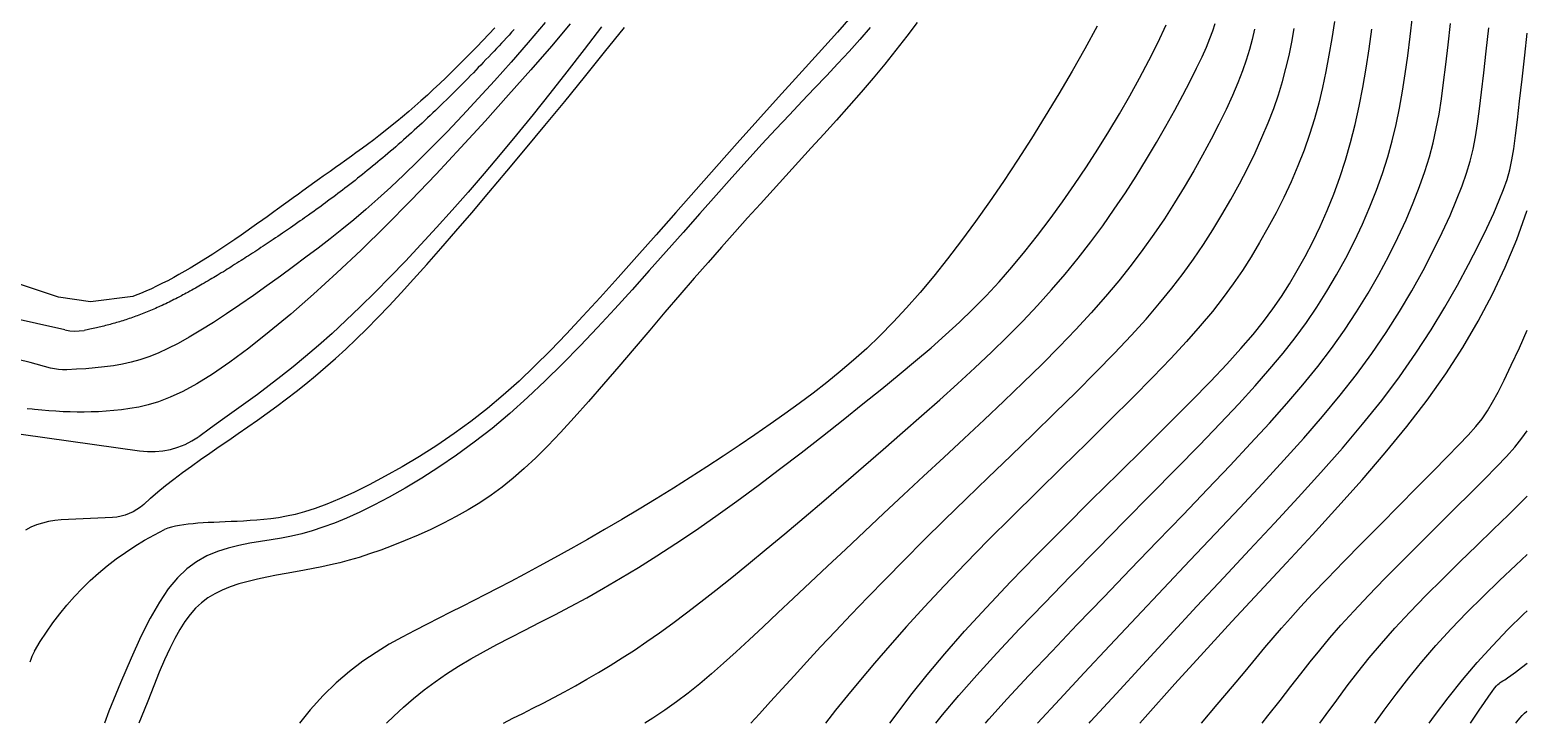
# Model space of a CAD drawing. Header units: metres. Extents: x -2219 to 517, y -3078 to 398.
# Drawn here: x 427 to 517.2, y -37.4 to 4.3 of the extents above; entities that cross this region are included whole.
import ezdxf

# ---------------------------------------------------------------- set-up
doc = ezdxf.new("R2010")
doc.units = ezdxf.units.M
for name, color, linetype in [('TERRAIN_CONTOUR_1M', 3, 'Continuous'), ('TERRAIN_CONTOUR_5M_SUPPLEMENT', 4, 'Continuous'), ('TERRAIN_UNRESOLVED', 2, 'Continuous')]:
    doc.layers.add(name, color=color, linetype=linetype)

msp = doc.modelspace()

# ---------------------------------------------------------------- linework, layer by layer
at = {"layer": 'TERRAIN_CONTOUR_1M'}
for points in [[(457.998, 4.767, 42), (456.969, 3.564, 42), (455.944, 2.388, 42), (454.941, 1.26, 42), (453.962, 0.184, 42), (453.01, -0.84, 42), (452.085, -1.811, 42), (451.19, -2.728, 42), (450.325, -3.591, 42), (449.492, -4.4, 42), (448.692, -5.153, 42), (447.925, -5.851, 42), (447.184, -6.503, 42), (446.461, -7.116, 42), (445.748, -7.701, 42), (445.037, -8.267, 42), (444.319, -8.821, 42), (443.585, -9.374, 42), (442.828, -9.935, 42), (442.043, -10.509, 42), (441.236, -11.091, 42), (440.418, -11.67, 42), (439.601, -12.237, 42), (438.793, -12.783, 42), (438.007, -13.298, 42), (437.252, -13.773, 42), (436.538, -14.198, 42), (435.875, -14.566, 42), (435.255, -14.879, 42), (434.67, -15.144, 42), (434.113, -15.365, 42), (433.574, -15.546, 42), (433.046, -15.694, 42), (432.52, -15.813, 42), (431.987, -15.908, 42), (431.441, -15.983, 42), (430.884, -16.043, 42), (430.319, -16.089, 42), (429.751, -16.124, 42), (429.183, -16.15, 42), (429.152, -16.151, 42), (428.907, -16.156, 42), (428.663, -16.141, 42), (428.422, -16.106, 42), (428.183, -16.051, 42), (426.966, -15.72, 42), (423.466, -14.88, 42)], [(459.515, 4.679, 43), (458.375, 3.352, 43), (457.127, 1.918, 43), (455.79, 0.403, 43), (454.382, -1.168, 43), (452.92, -2.768, 43), (451.425, -4.372, 43), (449.912, -5.952, 43), (448.402, -7.484, 43), (446.911, -8.944, 43), (445.451, -10.321, 43), (444.032, -11.607, 43), (442.667, -12.795, 43), (441.364, -13.877, 43), (440.137, -14.845, 43), (438.994, -15.692, 43), (437.947, -16.409, 43), (437.004, -16.993, 43), (436.156, -17.455, 43), (435.394, -17.811, 43), (434.705, -18.078, 43), (434.081, -18.27, 43), (433.508, -18.404, 43), (432.977, -18.495, 43), (432.477, -18.559, 43), (431.997, -18.609, 43), (431.535, -18.648, 43), (431.086, -18.677, 43), (430.649, -18.696, 43), (430.219, -18.705, 43), (429.794, -18.705, 43), (429.371, -18.696, 43), (428.947, -18.679, 43), (428.52, -18.654, 43), (428.09, -18.622, 43), (427.659, -18.584, 43), (427.229, -18.542, 43), (427.088, -18.527, 43), (426.774, -18.507, 43)], [(480.422, 4.775, 48), (479.792, 3.937, 48), (479.138, 3.099, 48), (478.46, 2.26, 48), (477.759, 1.42, 48), (477.039, 0.578, 48), (476.302, -0.265, 48), (475.552, -1.108, 48), (474.793, -1.95, 48), (474.028, -2.792, 48), (473.26, -3.632, 48), (472.494, -4.47, 48), (471.731, -5.307, 48), (470.968, -6.148, 48), (470.2, -6.999, 48), (469.422, -7.867, 48), (468.629, -8.759, 48), (467.817, -9.681, 48), (466.981, -10.64, 48), (466.116, -11.643, 48), (465.219, -12.691, 48), (464.3, -13.772, 48), (463.369, -14.866, 48), (462.437, -15.958, 48), (461.517, -17.027, 48), (460.618, -18.056, 48), (459.752, -19.028, 48), (458.93, -19.925, 48), (458.159, -20.732, 48), (457.432, -21.456, 48), (456.738, -22.106, 48), (456.066, -22.691, 48), (455.403, -23.223, 48), (454.74, -23.71, 48), (454.064, -24.162, 48), (453.364, -24.589, 48), (452.634, -25, 48), (451.878, -25.392, 48), (451.109, -25.765, 48), (450.337, -26.116, 48), (449.571, -26.442, 48), (448.822, -26.741, 48), (448.101, -27.011, 48), (447.418, -27.249, 48), (446.781, -27.454, 48), (446.184, -27.629, 48), (445.617, -27.78, 48), (445.073, -27.91, 48), (444.543, -28.025, 48), (444.018, -28.129, 48), (443.489, -28.226, 48), (442.947, -28.322, 48), (442.387, -28.421, 48), (441.814, -28.526, 48), (441.235, -28.639, 48), (440.659, -28.763, 48), (440.093, -28.901, 48), (439.545, -29.056, 48), (439.023, -29.23, 48), (438.534, -29.427, 48), (438.085, -29.649, 48), (437.673, -29.901, 48), (437.292, -30.188, 48), (436.936, -30.516, 48), (436.602, -30.89, 48), (436.284, -31.314, 48), (435.976, -31.794, 48), (435.674, -32.335, 48), (435.372, -32.943, 48), (435.065, -33.62, 48), (434.745, -34.371, 48), (434.408, -35.199, 48), (434.046, -36.108, 48), (433.655, -37.101, 48), (433.523, -37.435, 48)], [(476.689, 5.411, 46), (475.609, 4.194, 46), (474.467, 2.925, 46), (473.277, 1.612, 46), (472.055, 0.265, 46), (470.814, -1.109, 46), (469.568, -2.501, 46), (468.325, -3.9, 46), (467.092, -5.295, 46), (465.876, -6.674, 46), (464.682, -8.025, 46), (463.519, -9.338, 46), (462.393, -10.601, 46), (461.311, -11.802, 46), (460.276, -12.932, 46), (459.281, -13.995, 46), (458.314, -14.996, 46), (457.366, -15.941, 46), (456.424, -16.834, 46), (455.478, -17.681, 46), (454.516, -18.487, 46), (453.529, -19.259, 46), (452.509, -20, 46), (451.468, -20.706, 46), (450.42, -21.372, 46), (449.38, -21.994, 46), (448.364, -22.565, 46), (447.387, -23.081, 46), (446.464, -23.536, 46), (445.61, -23.926, 46), (444.836, -24.247, 46), (444.138, -24.505, 46), (443.506, -24.708, 46), (442.933, -24.864, 46), (442.408, -24.98, 46), (441.922, -25.065, 46), (441.468, -25.127, 46), (441.036, -25.172, 46), (440.619, -25.209, 46), (440.215, -25.239, 46), (439.822, -25.263, 46), (439.442, -25.283, 46), (439.073, -25.3, 46), (438.715, -25.315, 46), (438.367, -25.329, 46), (438.03, -25.344, 46), (437.701, -25.36, 46), (437.383, -25.379, 46), (437.076, -25.4, 46), (436.78, -25.425, 46), (436.495, -25.455, 46), (436.224, -25.489, 46), (435.965, -25.53, 46), (435.72, -25.577, 46), (435.49, -25.631, 46), (435.27, -25.699, 46), (435.06, -25.784, 46)], [(491.263, 4.537, 49), (490.525, 3.19, 49), (489.754, 1.833, 49), (488.957, 0.474, 49), (488.14, -0.878, 49), (487.308, -2.213, 49), (486.466, -3.524, 49), (485.619, -4.801, 49), (484.774, -6.036, 49), (483.93, -7.227, 49), (483.09, -8.37, 49), (482.255, -9.463, 49), (481.424, -10.505, 49), (480.6, -11.492, 49), (479.783, -12.423, 49), (478.975, -13.294, 49), (478.174, -14.107, 49), (477.379, -14.867, 49), (476.583, -15.583, 49), (475.782, -16.263, 49), (474.973, -16.917, 49), (474.15, -17.553, 49), (473.308, -18.18, 49), (472.443, -18.805, 49), (471.551, -19.436, 49), (470.634, -20.074, 49), (469.693, -20.716, 49), (468.73, -21.36, 49), (467.747, -22.005, 49), (466.746, -22.648, 49), (465.729, -23.29, 49), (464.697, -23.926, 49), (463.655, -24.556, 49), (462.61, -25.176, 49), (461.569, -25.781, 49), (460.543, -26.368, 49), (459.54, -26.934, 49), (458.569, -27.473, 49), (457.638, -27.982, 49), (456.757, -28.458, 49), (455.93, -28.898, 49), (455.151, -29.306, 49), (454.409, -29.69, 49), (453.694, -30.056, 49), (452.994, -30.411, 49), (452.299, -30.761, 49), (451.598, -31.113, 49), (450.881, -31.474, 49), (450.141, -31.85, 49), (449.378, -32.253, 49), (448.598, -32.691, 49), (447.806, -33.175, 49), (447.007, -33.716, 49), (446.206, -34.323, 49), (445.407, -35.007, 49), (444.616, -35.779, 49), (443.836, -36.644, 49), (443.2, -37.435, 49)], [(455.479, -37.435, 51), (455.485, -37.432, 51), (456.061, -37.146, 51), (456.652, -36.852, 51), (457.258, -36.548, 51), (457.88, -36.231, 51), (458.517, -35.899, 51), (459.169, -35.551, 51), (459.835, -35.186, 51), (460.516, -34.801, 51), (461.211, -34.395, 51), (461.921, -33.967, 51), (462.643, -33.514, 51), (463.379, -33.036, 51), (464.129, -32.529, 51), (464.898, -31.991, 51), (465.693, -31.417, 51), (466.518, -30.802, 51), (467.381, -30.141, 51), (468.287, -29.431, 51), (469.243, -28.667, 51), (470.254, -27.845, 51), (471.324, -26.961, 51), (472.443, -26.026, 51), (473.601, -25.049, 51), (474.784, -24.042, 51), (475.982, -23.016, 51), (477.182, -21.981, 51), (478.373, -20.948, 51), (479.542, -19.929, 51), (480.68, -18.931, 51), (481.783, -17.954, 51), (482.853, -16.992, 51), (483.888, -16.043, 51), (484.887, -15.102, 51), (485.85, -14.165, 51), (486.777, -13.229, 51), (487.667, -12.288, 51), (488.52, -11.341, 51), (489.338, -10.386, 51), (490.122, -9.423, 51), (490.875, -8.452, 51), (491.599, -7.472, 51), (492.295, -6.484, 51), (492.967, -5.488, 51), (493.616, -4.482, 51), (494.242, -3.471, 51), (494.843, -2.464, 51), (495.411, -1.476, 51), (495.942, -0.521, 51), (496.43, 0.388, 51), (496.87, 1.236, 51), (497.256, 2.01, 51), (497.583, 2.695, 51), (497.848, 3.285, 51), (498.061, 3.8, 51), (498.233, 4.267, 51), (498.379, 4.712, 51)], [(505.557, 4.826, 54), (505.398, 3.795, 54), (505.232, 2.796, 54), (505.051, 1.82, 54), (504.85, 0.862, 54), (504.623, -0.084, 54), (504.365, -1.026, 54), (504.07, -1.97, 54), (503.733, -2.92, 54), (503.358, -3.873, 54), (502.948, -4.824, 54), (502.509, -5.767, 54), (502.044, -6.697, 54), (501.558, -7.607, 54), (501.055, -8.493, 54), (500.541, -9.35, 54), (500.014, -10.175, 54), (499.462, -10.985, 54), (498.867, -11.798, 54), (498.21, -12.634, 54), (497.475, -13.512, 54), (496.643, -14.453, 54), (495.696, -15.475, 54), (494.618, -16.598, 54), (493.397, -17.834, 54), (492.058, -19.167, 54), (490.633, -20.571, 54), (489.154, -22.023, 54), (487.652, -23.5, 54), (486.158, -24.976, 54), (484.706, -26.427, 54), (483.326, -27.831, 54), (482.045, -29.166, 54), (480.862, -30.43, 54), (479.772, -31.627, 54), (478.768, -32.758, 54), (477.846, -33.825, 54), (476.998, -34.831, 54), (476.22, -35.778, 54), (475.504, -36.668, 54), (474.901, -37.435, 54)], [(481.55, -37.435, 56), (481.954, -36.934, 56), (482.925, -35.781, 56), (484.004, -34.553, 56), (485.219, -33.22, 56), (486.587, -31.763, 56), (488.081, -30.206, 56), (489.66, -28.584, 56), (491.284, -26.93, 56), (492.912, -25.28, 56), (494.505, -23.667, 56), (496.022, -22.127, 56), (497.424, -20.692, 56), (498.679, -19.389, 56), (499.796, -18.205, 56), (500.79, -17.118, 56), (501.678, -16.106, 56), (502.477, -15.147, 56), (503.204, -14.22, 56), (503.875, -13.303, 56), (504.508, -12.373, 56), (505.114, -11.414, 56), (505.695, -10.427, 56), (506.248, -9.42, 56), (506.768, -8.4, 56), (507.253, -7.373, 56), (507.699, -6.346, 56), (508.104, -5.327, 56), (508.464, -4.321, 56), (508.777, -3.333, 56), (509.048, -2.355, 56), (509.283, -1.376, 56), (509.488, -0.386, 56), (509.669, 0.628, 56), (509.831, 1.675, 56), (509.981, 2.767, 56), (510.125, 3.915, 56), (510.268, 5.126, 56)], [(484.532, -37.435, 57), (484.739, -37.199, 57), (485.849, -35.975, 57), (487.127, -34.6, 57), (488.546, -33.096, 57), (490.069, -31.499, 57), (491.658, -29.844, 57), (493.275, -28.166, 57), (494.881, -26.501, 57), (496.44, -24.884, 57), (497.913, -23.35, 57), (499.27, -21.925, 57), (500.513, -20.601, 57), (501.653, -19.36, 57), (502.7, -18.184, 57), (503.665, -17.055, 57), (504.557, -15.956, 57), (505.387, -14.868, 57), (506.166, -13.774, 57), (506.902, -12.66, 57), (507.594, -11.533, 57), (508.24, -10.404, 57), (508.838, -9.284, 57), (509.385, -8.185, 57), (509.878, -7.116, 57), (510.316, -6.09, 57), (510.696, -5.117, 57), (511.017, -4.203, 57), (511.286, -3.332, 57), (511.511, -2.481, 57), (511.701, -1.627, 57), (511.865, -0.751, 57), (512.01, 0.172, 57), (512.145, 1.163, 57), (512.279, 2.243, 57), (512.418, 3.43, 57), (512.563, 4.714, 57)], [(456.133, 4.351, 41), (455.977, 4.181, 41), (455.821, 4.011, 41), (455.665, 3.842, 41), (455.508, 3.673, 41), (455.363, 3.517, 41), (455.218, 3.361, 41), (455.072, 3.205, 41), (454.925, 3.049, 41), (454.761, 2.876, 41), (454.596, 2.702, 41), (454.432, 2.529, 41), (454.266, 2.356, 41), (454.119, 2.202, 41), (453.971, 2.049, 41), (453.823, 1.895, 41), (453.674, 1.743, 41), (453.504, 1.568, 41), (453.333, 1.395, 41), (453.163, 1.221, 41), (452.991, 1.048, 41), (452.842, 0.897, 41), (452.691, 0.747, 41), (452.541, 0.597, 41), (452.39, 0.447, 41), (452.219, 0.278, 41), (452.047, 0.11, 41), (451.875, -0.058, 41), (451.702, -0.226, 41), (451.546, -0.376, 41), (451.39, -0.527, 41), (451.233, -0.676, 41), (451.076, -0.825, 41), (450.912, -0.98, 41), (450.747, -1.134, 41), (450.582, -1.288, 41), (450.417, -1.441, 41), (450.261, -1.584, 41), (450.104, -1.727, 41), (449.947, -1.869, 41), (449.79, -2.011, 41), (449.631, -2.153, 41), (449.471, -2.295, 41), (449.312, -2.436, 41), (449.151, -2.577, 41), (448.992, -2.715, 41), (448.832, -2.854, 41), (448.671, -2.992, 41), (448.511, -3.129, 41), (448.361, -3.256, 41), (448.211, -3.382, 41), (448.061, -3.508, 41), (447.91, -3.634, 41), (447.751, -3.765, 41), (447.592, -3.896, 41), (447.432, -4.027, 41), (447.272, -4.157, 41), (447.129, -4.273, 41), (446.985, -4.388, 41), (446.841, -4.503, 41), (446.697, -4.618, 41), (446.54, -4.741, 41), (446.383, -4.865, 41), (446.225, -4.987, 41), (446.068, -5.11, 41), (445.929, -5.217, 41), (445.791, -5.323, 41), (445.652, -5.429, 41), (445.513, -5.534, 41), (445.358, -5.651, 41), (445.203, -5.767, 41), (445.048, -5.883, 41), (444.892, -5.999, 41), (444.76, -6.096, 41), (444.627, -6.194, 41), (444.494, -6.291, 41), (444.361, -6.388, 41), (444.208, -6.499, 41), (444.054, -6.609, 41), (443.901, -6.719, 41), (443.747, -6.829, 41), (443.621, -6.919, 41), (443.496, -7.008, 41), (443.37, -7.096, 41), (443.243, -7.185, 41), (443.094, -7.289, 41), (442.944, -7.394, 41), (442.794, -7.498, 41), (442.643, -7.601, 41), (442.523, -7.684, 41), (442.403, -7.766, 41), (442.283, -7.848, 41), (442.163, -7.93, 41), (442.027, -8.022, 41), (441.89, -8.114, 41), (441.754, -8.206, 41), (441.618, -8.298, 41), (441.494, -8.381, 41), (441.37, -8.464, 41), (441.245, -8.546, 41), (441.121, -8.629, 41), (440.996, -8.712, 41), (440.87, -8.795, 41), (440.744, -8.878, 41), (440.618, -8.961, 41), (440.494, -9.042, 41), (440.369, -9.124, 41), (440.245, -9.205, 41), (440.12, -9.286, 41), (440.01, -9.358, 41), (439.899, -9.429, 41), (439.789, -9.5, 41), (439.678, -9.571, 41), (439.548, -9.654, 41), (439.418, -9.737, 41), (439.288, -9.819, 41), (439.158, -9.901, 41), (439.053, -9.968, 41), (438.947, -10.034, 41), (438.841, -10.099, 41), (438.736, -10.165, 41), (438.61, -10.243, 41), (438.483, -10.32, 41), (438.357, -10.397, 41), (438.231, -10.474, 41), (438.128, -10.536, 41), (438.025, -10.598, 41), (437.922, -10.66, 41), (437.818, -10.721, 41), (437.698, -10.792, 41), (437.577, -10.863, 41), (437.456, -10.933, 41), (437.335, -11.004, 41), (437.235, -11.061, 41), (437.134, -11.119, 41), (437.033, -11.176, 41), (436.932, -11.233, 41), (436.817, -11.297, 41), (436.701, -11.361, 41), (436.585, -11.425, 41), (436.468, -11.489, 41), (436.37, -11.542, 41), (436.272, -11.594, 41), (436.173, -11.647, 41), (436.075, -11.698, 41), (435.963, -11.757, 41), (435.851, -11.814, 41), (435.739, -11.871, 41), (435.627, -11.928, 41), (435.53, -11.977, 41), (435.433, -12.025, 41), (435.336, -12.073, 41), (435.238, -12.12, 41), (435.131, -12.171, 41), (435.024, -12.222, 41), (434.916, -12.272, 41), (434.808, -12.322, 41), (434.71, -12.367, 41), (434.613, -12.411, 41), (434.514, -12.454, 41), (434.416, -12.497, 41), (434.314, -12.541, 41), (434.213, -12.584, 41), (434.111, -12.627, 41), (434.008, -12.669, 41), (433.911, -12.708, 41), (433.813, -12.747, 41), (433.716, -12.786, 41), (433.618, -12.823, 41), (433.52, -12.86, 41), (433.421, -12.897, 41), (433.323, -12.933, 41), (433.224, -12.969, 41), (433.126, -13.003, 41), (433.027, -13.038, 41), (432.928, -13.072, 41), (432.829, -13.105, 41), (432.736, -13.136, 41), (432.642, -13.166, 41), (432.549, -13.196, 41), (432.455, -13.225, 41), (432.357, -13.255, 41), (432.258, -13.285, 41), (432.16, -13.314, 41), (432.061, -13.342, 41), (431.971, -13.368, 41), (431.88, -13.393, 41), (431.79, -13.418, 41), (431.699, -13.442, 41), (431.602, -13.468, 41), (431.504, -13.493, 41), (431.406, -13.518, 41), (431.308, -13.542, 41), (431.22, -13.563, 41), (431.132, -13.584, 41), (431.044, -13.605, 41), (430.956, -13.625, 41), (430.858, -13.646, 41), (430.761, -13.668, 41), (430.663, -13.688, 41), (430.565, -13.709, 41), (430.48, -13.726, 41), (430.394, -13.744, 41), (430.309, -13.76, 41), (430.223, -13.777, 41), (430.221, -13.777, 41), (430.219, -13.777, 41), (430.218, -13.778, 41), (430.216, -13.778, 41)], [(477.582, 4.46, 47), (476.956, 3.735, 47), (476.31, 3.015, 47), (475.645, 2.293, 47), (474.955, 1.56, 47), (474.24, 0.808, 47), (473.495, 0.027, 47), (472.719, -0.789, 47), (471.908, -1.651, 47), (471.06, -2.566, 47), (470.173, -3.541, 47), (469.25, -4.568, 47), (468.297, -5.64, 47), (467.318, -6.746, 47), (466.317, -7.877, 47), (465.299, -9.026, 47), (464.27, -10.182, 47), (463.233, -11.336, 47), (462.192, -12.48, 47), (461.148, -13.607, 47), (460.1, -14.712, 47), (459.049, -15.787, 47), (457.994, -16.828, 47), (456.934, -17.828, 47), (455.869, -18.781, 47), (454.799, -19.681, 47), (453.725, -20.523, 47), (452.655, -21.305, 47), (451.598, -22.028, 47), (450.562, -22.691, 47), (449.558, -23.293, 47), (448.594, -23.834, 47), (447.68, -24.313, 47), (446.824, -24.731, 47), (446.033, -25.088, 47), (445.298, -25.389, 47), (444.61, -25.641, 47), (443.958, -25.851, 47), (443.329, -26.026, 47), (442.715, -26.171, 47), (442.104, -26.295, 47), (441.484, -26.402, 47), (440.849, -26.502, 47), (440.202, -26.608, 47), (439.548, -26.733, 47), (438.894, -26.891, 47), (438.246, -27.099, 47), (437.611, -27.368, 47), (436.993, -27.714, 47), (436.401, -28.152, 47), (435.835, -28.695, 47), (435.289, -29.358, 47), (434.749, -30.158, 47), (434.202, -31.108, 47), (433.638, -32.225, 47), (433.043, -33.523, 47), (432.406, -35.018, 47), (431.714, -36.725, 47), (431.435, -37.435, 47)], [(461.392, 4.501, 44), (460.346, 3.132, 44), (459.305, 1.789, 44), (458.28, 0.486, 44), (457.27, -0.776, 44), (456.275, -1.998, 44), (455.292, -3.182, 44), (454.32, -4.332, 44), (453.358, -5.447, 44), (452.404, -6.53, 44), (451.456, -7.584, 44), (450.514, -8.609, 44), (449.579, -9.602, 44), (448.657, -10.559, 44), (447.75, -11.478, 44), (446.861, -12.354, 44), (445.995, -13.183, 44), (445.154, -13.962, 44), (444.343, -14.688, 44), (443.563, -15.358, 44), (442.811, -15.979, 44), (442.08, -16.559, 44), (441.365, -17.108, 44), (440.661, -17.633, 44), (439.961, -18.144, 44), (439.261, -18.648, 44), (438.555, -19.154, 44), (437.839, -19.67, 44), (437.119, -20.194, 44)], [(500.75, 4.373, 52), (500.603, 3.748, 52), (500.439, 3.132, 52), (500.248, 2.505, 52), (500.021, 1.848, 52), (499.745, 1.14, 52), (499.415, 0.366, 52), (499.033, -0.467, 52), (498.603, -1.349, 52), (498.131, -2.269, 52), (497.622, -3.216, 52), (497.081, -4.178, 52), (496.513, -5.145, 52), (495.924, -6.105, 52), (495.316, -7.05, 52), (494.684, -7.984, 52), (494.021, -8.914, 52), (493.32, -9.846, 52), (492.573, -10.786, 52), (491.773, -11.742, 52), (490.912, -12.719, 52), (489.984, -13.725, 52), (488.984, -14.764, 52), (487.92, -15.832, 52), (486.802, -16.925, 52), (485.643, -18.036, 52), (484.452, -19.161, 52), (483.242, -20.294, 52), (482.022, -21.43, 52), (480.803, -22.563, 52), (479.597, -23.687, 52), (478.409, -24.798, 52), (477.246, -25.887, 52), (476.114, -26.95, 52), (475.02, -27.979, 52), (473.969, -28.969, 52), (472.967, -29.913, 52), (472.02, -30.804, 52), (471.133, -31.639, 52), (470.299, -32.419, 52), (469.509, -33.148, 52), (468.755, -33.83, 52), (468.027, -34.468, 52), (467.316, -35.066, 52), (466.615, -35.628, 52), (465.914, -36.157, 52), (465.206, -36.658, 52), (464.487, -37.135, 52), (464.007, -37.435, 52)], [(470.385, -37.435, 53), (470.906, -36.877, 53), (471.582, -36.141, 53), (472.275, -35.381, 53), (473, -34.586, 53), (473.77, -33.745, 53), (474.598, -32.851, 53), (475.487, -31.904, 53), (476.435, -30.904, 53), (477.442, -29.855, 53), (478.51, -28.758, 53), (479.636, -27.614, 53), (480.821, -26.427, 53), (482.065, -25.197, 53), (483.364, -23.929, 53), (484.7, -22.635, 53), (486.052, -21.33, 53), (487.398, -20.03, 53), (488.718, -18.748, 53), (489.989, -17.499, 53), (491.19, -16.299, 53), (492.301, -15.162, 53), (493.304, -14.097, 53), (494.208, -13.097, 53), (495.024, -12.149, 53), (495.765, -11.24, 53), (496.444, -10.356, 53), (497.073, -9.484, 53), (497.665, -8.613, 53), (498.232, -7.727, 53), (498.784, -6.819, 53), (499.32, -5.893, 53), (499.833, -4.956, 53), (500.32, -4.018, 53), (500.776, -3.087, 53), (501.195, -2.17, 53), (501.574, -1.277, 53), (501.908, -0.415, 53), (502.193, 0.411, 53), (502.436, 1.211, 53), (502.644, 1.997, 53), (502.827, 2.784, 53), (502.991, 3.584, 53), (503.145, 4.412, 53)], [(487.668, -37.435, 58), (489.01, -35.986, 58), (490.478, -34.414, 58), (492.032, -32.758, 58), (493.637, -31.052, 58), (495.258, -29.335, 58), (496.858, -27.641, 58), (498.402, -26.007, 58), (499.861, -24.461, 58), (501.231, -22.998, 58), (502.517, -21.603, 58), (503.722, -20.263, 58), (504.852, -18.964, 58), (505.91, -17.692, 58), (506.9, -16.433, 58), (507.825, -15.174, 58), (508.69, -13.906, 58), (509.493, -12.639, 58), (510.233, -11.388, 58), (510.908, -10.169, 58), (511.516, -8.996, 58), (512.057, -7.886, 58), (512.528, -6.854, 58), (512.927, -5.914, 58), (513.256, -5.074, 58), (513.523, -4.308, 58), (513.739, -3.585, 58), (513.914, -2.869, 58), (514.061, -2.129, 58), (514.189, -1.331, 58), (514.309, -0.442, 58), (514.433, 0.572, 58), (514.569, 1.734, 58), (514.716, 3.032, 58), (514.87, 4.445, 58)], [(490.79, -37.435, 59), (490.886, -37.329, 59), (492.406, -35.671, 59), (494, -33.938, 59), (495.635, -32.168, 59), (497.277, -30.398, 59), (498.892, -28.665, 59), (500.451, -26.997, 59), (501.948, -25.394, 59), (503.38, -23.845, 59), (504.745, -22.341, 59), (506.04, -20.872, 59), (507.263, -19.427, 59), (508.412, -17.998, 59), (509.484, -16.575, 59), (510.478, -15.152, 59), (511.392, -13.744, 59), (512.225, -12.372, 59), (512.978, -11.053, 59), (513.648, -9.808, 59), (514.236, -8.656, 59), (514.74, -7.617, 59), (515.159, -6.71, 59), (515.496, -5.944, 59), (515.76, -5.285, 59), (515.967, -4.689, 59), (516.128, -4.111, 59), (516.257, -3.508, 59), (516.368, -2.835, 59), (516.473, -2.047, 59), (516.588, -1.1, 59), (516.72, 0.037, 59), (516.87, 1.35, 59), (517.031, 2.808, 59), (517.171, 4.128, 59)], [(429.059, -13.749, 41), (420.136, -11.76, 41), (418.976, -11.63, 41), (418.306, -11.71, 41), (417.646, -11.94, 41), (416.916, -12.41, 41), (415.766, -13.6, 41), (414.936, -14.87, 41), (413.666, -17.34, 41), (409.876, -26.21, 41), (407.936, -31.02, 41), (405.76, -37.435, 41)], [(497.544, -37.435, 61), (498.496, -36.326, 61), (499.423, -35.236, 61), (500.191, -34.322, 61), (500.828, -33.555, 61), (501.376, -32.893, 61), (501.877, -32.294, 61), (502.373, -31.714, 61), (502.906, -31.11, 61), (503.517, -30.44, 61), (504.248, -29.66, 61), (505.128, -28.742, 61), (506.13, -27.711, 61), (507.211, -26.607, 61), (508.33, -25.471, 61), (509.446, -24.341, 61), (510.517, -23.259, 61), (511.503, -22.263, 61), (512.361, -21.393, 61), (513.063, -20.676, 61), (513.626, -20.083, 61), (514.08, -19.572, 61), (514.457, -19.101, 61), (514.786, -18.628, 61), (515.097, -18.11, 61), (515.42, -17.506, 61), (515.787, -16.772, 61), (516.219, -15.878, 61), (516.706, -14.827, 61), (517.171, -13.773, 61)], [(417.764, -37.435, 44), (419.696, -23.68, 44), (420.286, -21.79, 44), (420.826, -20.96, 44), (421.556, -20.37, 44), (422.636, -19.94, 44), (423.406, -19.8, 44), (424.646, -19.78, 44), (426.556, -20.06, 44), (433.563, -21.038, 44)], [(501.202, -37.435, 62), (501.548, -37.008, 62), (502.292, -36.072, 62), (502.945, -35.236, 62), (503.539, -34.471, 62), (504.106, -33.748, 62), (504.677, -33.038, 62), (505.283, -32.311, 62), (505.955, -31.539, 62), (506.726, -30.692, 62), (507.616, -29.751, 62), (508.602, -28.735, 62), (509.649, -27.675, 62), (510.724, -26.599, 62), (511.793, -25.537, 62), (512.821, -24.518, 62), (513.775, -23.573, 62), (514.621, -22.729, 62), (515.335, -22.006, 62), (515.93, -21.381, 62), (516.43, -20.817, 62), (516.86, -20.28, 62), (517.171, -19.839, 62)], [(504.679, -37.435, 63), (505.062, -36.917, 63), (505.702, -36.049, 63), (506.335, -35.202, 63), (506.98, -34.362, 63), (507.66, -33.512, 63), (508.394, -32.638, 63), (509.205, -31.724, 63), (510.104, -30.76, 63), (511.074, -29.76, 63), (512.088, -28.743, 63), (513.118, -27.727, 63), (514.14, -26.733, 63), (515.125, -25.778, 63), (516.048, -24.883, 63), (516.881, -24.065, 63), (517.171, -23.774, 63)], [(508.003, -37.435, 64), (508.563, -36.656, 64), (509.284, -35.686, 64), (510.037, -34.713, 64), (510.833, -33.737, 64), (511.683, -32.756, 64), (512.592, -31.769, 64), (513.546, -30.785, 64), (514.526, -29.81, 64), (515.513, -28.856, 64), (516.487, -27.929, 64), (517.171, -27.282, 64)], [(513.77, -37.435, 66), (513.893, -37.253, 66), (514.291, -36.665, 66), (514.615, -36.191, 66), (514.87, -35.822, 66), (515.067, -35.544, 66), (515.216, -35.342, 66), (515.328, -35.201, 66), (515.414, -35.107, 66), (515.484, -35.044, 66), (515.549, -34.997, 66), (515.62, -34.953, 66), (515.707, -34.899, 66), (515.825, -34.824, 66), (515.984, -34.716, 66), (516.198, -34.565, 66), (516.477, -34.36, 66), (516.836, -34.087, 66), (517.171, -33.827, 66)], [(516.5, -37.435, 67), (516.56, -37.356, 67), (516.735, -37.142, 67), (516.885, -36.976, 67), (517.018, -36.846, 67), (517.144, -36.742, 67), (517.171, -36.723, 67)]]:
    msp.add_polyline3d(points, dxfattribs=at)
at = {"layer": 'TERRAIN_CONTOUR_5M_SUPPLEMENT'}
for points in [[(448.447, -37.435, 50), (448.873, -37.014, 50), (449.461, -36.472, 50), (450.071, -35.947, 50), (450.706, -35.439, 50), (451.367, -34.946, 50), (452.054, -34.47, 50), (452.769, -34.011, 50), (453.513, -33.568, 50), (454.286, -33.135, 50), (455.087, -32.707, 50), (455.917, -32.277, 50), (456.776, -31.839, 50), (457.664, -31.387, 50), (458.581, -30.914, 50), (459.527, -30.415, 50), (460.503, -29.884, 50), (461.509, -29.317, 50), (462.547, -28.711, 50), (463.619, -28.063, 50), (464.726, -27.369, 50), (465.871, -26.626, 50), (467.054, -25.831, 50), (468.278, -24.98, 50), (469.54, -24.074, 50), (470.83, -23.123, 50), (472.131, -22.143, 50), (473.428, -21.147, 50), (474.707, -20.15, 50), (475.952, -19.166, 50), (477.148, -18.209, 50), (478.28, -17.295, 50), (479.337, -16.432, 50), (480.325, -15.613, 50), (481.253, -14.823, 50), (482.132, -14.049, 50), (482.971, -13.279, 50), (483.781, -12.498, 50), (484.57, -11.693, 50), (485.35, -10.852, 50), (486.128, -9.963, 50), (486.902, -9.03, 50), (487.671, -8.06, 50), (488.43, -7.058, 50), (489.176, -6.03, 50), (489.906, -4.984, 50), (490.618, -3.925, 50), (491.307, -2.86, 50), (491.972, -1.793, 50), (492.612, -0.727, 50), (493.226, 0.341, 50), (493.814, 1.409, 50), (494.377, 2.479, 50), (494.913, 3.55, 50), (495.424, 4.623, 50)], [(454.967, 4.445, 40), (454.609, 4.063, 40), (454.247, 3.68, 40), (453.886, 3.305, 40), (453.51, 2.919, 40), (453.147, 2.551, 40), (452.763, 2.168, 40), (452.4, 1.811, 40), (452.01, 1.434, 40), (451.65, 1.091, 40), (451.257, 0.723, 40), (450.899, 0.394, 40), (450.511, 0.044, 40), (450.145, -0.281, 40), (449.777, -0.599, 40), (449.412, -0.908, 40), (449.059, -1.2, 40), (448.686, -1.502, 40), (448.358, -1.763, 40), (447.98, -2.056, 40), (447.671, -2.293, 40), (447.287, -2.581, 40), (446.997, -2.796, 40), (446.596, -3.088, 40), (446.334, -3.278, 40), (445.915, -3.578, 40), (445.681, -3.745, 40), (445.359, -3.974, 40), (445.036, -4.203, 40), (444.622, -4.497, 40), (444.399, -4.656, 40), (444.128, -4.85, 40), (443.766, -5.11, 40), (443.394, -5.379, 40), (443.136, -5.566, 40), (442.822, -5.794, 40), (442.507, -6.022, 40), (442.231, -6.223, 40), (441.877, -6.479, 40), (441.649, -6.643, 40), (441.244, -6.935, 40), (440.982, -7.123, 40), (440.606, -7.39, 40), (440.327, -7.588, 40), (439.961, -7.844, 40), (439.671, -8.045, 40), (439.306, -8.296, 40), (439.007, -8.499, 40), (438.641, -8.744, 40), (438.336, -8.946, 40), (437.967, -9.186, 40), (437.658, -9.384, 40), (437.288, -9.615, 40), (436.976, -9.807, 40), (436.608, -10.028, 40), (436.295, -10.211, 40), (435.929, -10.419, 40), (435.617, -10.591, 40), (435.254, -10.785, 40), (434.943, -10.944, 40), (434.587, -11.119, 40), (434.272, -11.267, 40), (433.932, -11.418, 40), (433.617, -11.549, 40), (433.288, -11.678, 40), (433.148, -11.73, 40), (430.596, -12.053, 40), (428.667, -11.781, 40), (426.194, -10.965, 40)], [(433.815, -24.259, 45), (434.217, -23.889, 45), (434.653, -23.51, 45), (435.122, -23.127, 45), (435.619, -22.74, 45), (436.14, -22.35, 45), (436.679, -21.959, 45), (437.232, -21.566, 45), (437.794, -21.173, 45), (438.362, -20.781, 45), (438.934, -20.387, 45), (439.509, -19.991, 45), (440.087, -19.59, 45), (440.668, -19.183, 45), (441.249, -18.769, 45), (441.831, -18.345, 45), (442.413, -17.909, 45), (442.996, -17.461, 45), (443.579, -16.996, 45), (444.167, -16.512, 45), (444.762, -16.005, 45), (445.365, -15.472, 45), (445.979, -14.909, 45), (446.607, -14.314, 45), (447.251, -13.683, 45), (447.914, -13.012, 45), (448.601, -12.296, 45), (449.319, -11.527, 45), (450.074, -10.701, 45), (450.871, -9.81, 45), (451.718, -8.849, 45), (452.619, -7.811, 45), (453.583, -6.689, 45), (454.61, -5.481, 45), (455.695, -4.195, 45), (456.824, -2.844, 45), (457.989, -1.439, 45), (459.177, 0.007, 45), (460.378, 1.483, 45), (461.581, 2.976, 45), (462.774, 4.474, 45)], [(478.779, -37.435, 55), (479.143, -36.932, 55), (480.036, -35.756, 55), (481.01, -34.536, 55), (482.081, -33.258, 55), (483.268, -31.906, 55), (484.588, -30.464, 55), (486.048, -28.926, 55), (487.617, -27.316, 55), (489.251, -25.669, 55), (490.909, -24.017, 55), (492.549, -22.394, 55), (494.128, -20.834, 55), (495.604, -19.369, 55), (496.934, -18.035, 55), (498.088, -16.853, 55), (499.078, -15.809, 55), (499.926, -14.876, 55), (500.656, -14.028, 55), (501.29, -13.239, 55), (501.851, -12.485, 55), (502.363, -11.738, 55), (502.849, -10.972, 55), (503.327, -10.168, 55), (503.797, -9.322, 55), (504.255, -8.437, 55), (504.698, -7.516, 55), (505.121, -6.562, 55), (505.52, -5.576, 55), (505.892, -4.563, 55), (506.232, -3.525, 55), (506.538, -2.463, 55), (506.811, -1.379, 55), (507.056, -0.272, 55), (507.275, 0.856, 55), (507.473, 2.007, 55), (507.652, 3.179, 55), (507.817, 4.372, 55)], [(493.833, -37.435, 60), (494.156, -37.071, 60), (495.95, -35.075, 60), (497.687, -33.164, 60), (499.381, -31.322, 60), (501.042, -29.533, 60), (502.666, -27.79, 60), (504.244, -26.088, 60), (505.767, -24.419, 60), (507.227, -22.78, 60), (508.616, -21.163, 60), (509.924, -19.563, 60), (511.143, -17.975, 60), (512.266, -16.393, 60), (513.295, -14.809, 60), (514.234, -13.216, 60), (515.086, -11.606, 60), (515.856, -9.972, 60), (516.545, -8.307, 60), (517.159, -6.603, 60), (517.171, -6.565, 60)], [(433.815, -24.259, 0), (433.614, -24.429, 0), (433.4, -24.579, 0), (433.175, -24.71, 0), (432.94, -24.821, 0), (432.697, -24.911, 0), (432.446, -24.979, 0), (432.188, -25.026, 0), (431.927, -25.05, 0), (428.838, -25.2, 0), (428.454, -25.234, 0), (428.078, -25.296, 0), (427.711, -25.385, 0), (427.355, -25.501, 0), (427.01, -25.643, 0), (426.677, -25.81, 0)], [(511.28, -37.435, 65), (511.587, -37.01, 65), (512.414, -35.914, 65), (513.272, -34.836, 65), (514.161, -33.787, 65), (515.08, -32.778, 65), (516.018, -31.809, 65), (516.965, -30.878, 65), (517.171, -30.682, 65)]]:
    msp.add_polyline3d(points, dxfattribs=at)
at = {"layer": 'TERRAIN_UNRESOLVED'}
for points in [[(429.059, -13.749, 0), (429.346, -13.798, 0), (429.636, -13.82, 0), (429.927, -13.813, 0), (430.216, -13.778, 0)], [(433.563, -21.038, 0), (434.031, -21.081, 0), (434.499, -21.08, 0), (434.963, -21.035, 0), (435.419, -20.948, 0), (435.865, -20.819, 0), (436.299, -20.648, 0), (436.716, -20.437, 0), (437.114, -20.187, 0)], [(427.227, -33.114, 0), (427.577, -32.526, 0), (427.948, -31.953, 0), (428.34, -31.395, 0), (428.752, -30.853, 0), (429.183, -30.328, 0), (429.634, -29.82, 0), (430.102, -29.329, 0), (430.589, -28.856, 0), (431.092, -28.402, 0), (431.613, -27.967, 0), (432.15, -27.552, 0), (432.703, -27.156, 0), (433.27, -26.781, 0), (433.853, -26.427, 0), (434.45, -26.094, 0), (435.06, -25.784, 0)], [(427.227, -33.114, 0), (427.143, -33.271, 0), (427.07, -33.433, 0), (427.005, -33.598, 0), (426.951, -33.767, 0)]]:
    msp.add_polyline3d(points, dxfattribs=at)

doc.saveas('drawing.dxf')
